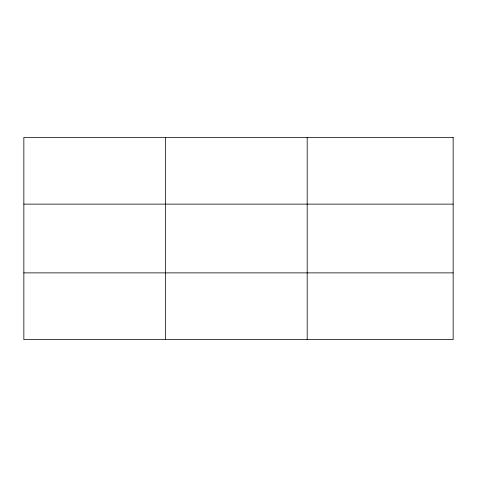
<?xml version="1.0" encoding="UTF-8"?>
<svg xmlns="http://www.w3.org/2000/svg" width="477" height="477" viewBox="0 0 477 477"><rect width="100%" height="100%" fill="white"/><g stroke="black" fill="none" stroke-linecap="round" stroke-linejoin="round"><path stroke-width="0.72" d="M165.519 137.406L165.519 339.594M307.188 137.406L307.188 339.594M23.85 204.126L453.15 204.126M23.85 272.874L453.15 272.874M453.15 137.406L453.15 339.594L23.85 339.594L23.85 137.406L453.15 137.406"/></g></svg>
